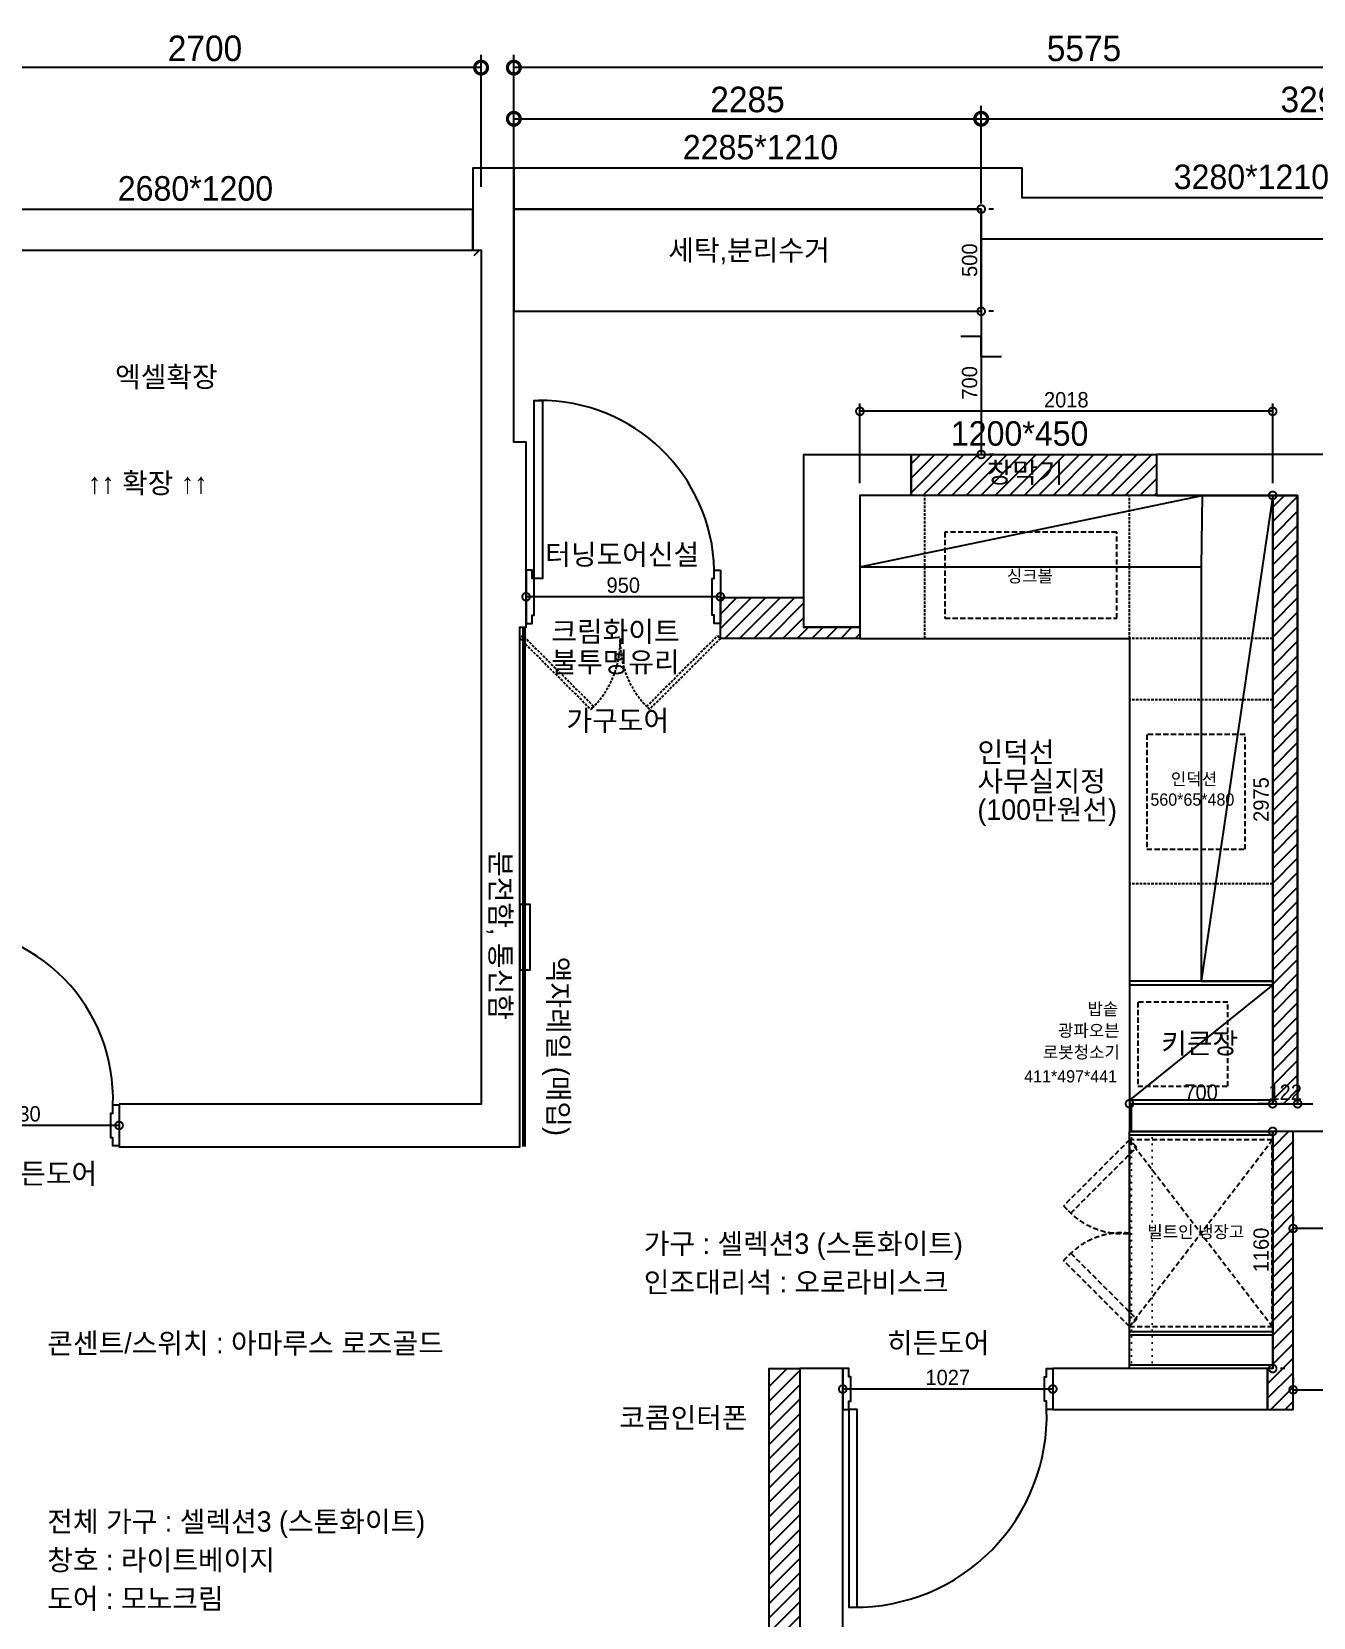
# Model space of a CAD drawing. Header units: millimetres. Extents: x 0 to 460316, y -63250 to 103204.
# Drawn here: x 118153 to 124419, y 60223 to 67976 of the extents above; entities that cross this region are included whole.
import ezdxf

# ---------------------------------------------------------------- set-up
doc = ezdxf.new("R2010")
doc.units = ezdxf.units.MM
doc.header["$LTSCALE"] = 25
for name, pattern in [('DASHED', [0.75, 0.5, -0.25]), ('DASHEDX2', [1.5, 1, -0.5]), ('DOT', [0.25, 0, -0.25]), ('HID', [2.5, 1.5, -1])]:
    doc.linetypes.add(name, pattern=pattern)
for name, color, linetype in [('0-ELC TEXT', 7, 'Continuous'), ('03-WAL NEW', 3, 'Continuous'), ('04-WIN', 4, 'Continuous'), ('06-FUR', 6, 'Continuous'), ('07-DIM WAL', 5, 'Continuous'), ('2-con', 2, 'Continuous'), ('3.기호.계단선', 30, 'Continuous'), ('CO-DO-FR', 7, 'Continuous'), ('CO-DOOR', 8, 'Continuous'), ('FUR', 8, 'DASHED'), ('설비', 140, 'Continuous')]:
    doc.layers.add(name, color=color, linetype=linetype)
doc.styles.add('스타일1', font='HY울릉도M.TTF')
doc.styles.add('코레일둥고', font='Korail_Round_Gothic_Medium.ttf')
doc.dimstyles.new('30', dxfattribs={"dimscale": 30, "dimtxt": 2.5, "dimasz": 2.5, "dimexe": 1.25, "dimexo": 2, "dimtad": 1, "dimdec": 0, "dimtxsty": '스타일1', "dimblk": 'DOTSMALL', "dimcen": 2.5, "dimclrd": 1, "dimclre": 1, "dimclrt": 7, "dimadec": 0, "dimazin": 0, "dimtfac": 1, "dimtdec": 0, "dimtix": 1, "dimtmove": 0, "dimatfit": 3, "dimldrblk": 'DOTSMALL', "dimfxl": 1.25, "dimarcsym": 0})
doc.dimstyles.new('50', dxfattribs={"dimscale": 50, "dimtxt": 2.5, "dimasz": 2.5, "dimexe": 1.25, "dimexo": 2, "dimtad": 1, "dimdec": 0, "dimtxsty": '스타일1', "dimblk": 'DOTSMALL', "dimcen": 2.5, "dimclrd": 1, "dimclre": 1, "dimclrt": 2, "dimadec": 0, "dimazin": 0, "dimtfac": 1, "dimtdec": 0, "dimtix": 1, "dimtmove": 0, "dimatfit": 3, "dimldrblk": 'DOTSMALL', "dimfxl": 1.25, "dimarcsym": 0})
pattern_1 = [(45, (94346.296, 97861.75), (-35.35534, 35.35534), [])]

# ---------------------------------------------------------------- blocks, each defined once
blk = doc.blocks.new('vudausewh')
blk.add_line((28449, -30897.6), (28449, -31952.6))
blk.add_lwpolyline([(28549, -31475.1), (28449, -31475.1), (28449, -31375.1), (28349, -31375.1)])
at = {"layer": '04-WIN'}
blk.add_lwpolyline([(26164, -30552.6), (26164, -30752.6), (28449, -30752.6), (28449, -30897.6), (30964, -30897.6), (30964, -30697.6), (28649, -30697.6), (28649, -30552.6), (26164, -30552.6)], dxfattribs=at)
for points in [[(25964, -30754.3), (23324, -30754.3), (23324, -30954.3), (25964, -30954.3)], [(28106, -31952.6), (29306, -31952.6), (29306, -32152.6), (28106, -32152.6)]]:
    blk.add_lwpolyline(points, close=True, dxfattribs=at)
at = {"layer": '2-con'}
for p, q in [((29306, -31952.6), (29306, -32152.6)), ((30174, -31952.6), (29306, -31952.6)), ((29306, -32152.6), (29996, -32152.6)), ((29996, -32152.6), (29996, -35127.6)), ((28799, -36422.6), (28799, -36622.6)), ((29849, -36422.6), (28799, -36422.6)), ((29849, -36622.6), (29849, -36422.6)), ((28799, -36622.6), (29849, -36622.6))]:
    blk.add_line(p, q, dxfattribs=at)
for points in [[(24234, -35129.3), (24234, -35337.6), (26194, -35337.6), (26194, -32797.6), (26224, -32797.6), (26224, -31892.6), (26164, -31892.6), (26164, -30552.6), (25964, -30552.6), (25964, -30954.3), (26004, -30954.3), (26004, -35129.3), (24234, -35129.3)], [(27581, -32797.6), (27581, -31952.6), (28106, -31952.6), (28106, -32152.6), (27856, -32152.6), (27856, -32797.6), (27581, -32797.6)], [(30179, -35262.6), (29184, -35262.6), (29184, -35127.6), (29996, -35127.6)], [(27562, -36422.6), (27562, -40394.6), (28177, -40394.6), (28177, -40202.6), (27772, -40202.6), (27772, -36422.6), (27562, -36422.6)]]:
    blk.add_lwpolyline(points, dxfattribs=at)
at = {"layer": '3.기호.계단선', "color": 10, "linetype": 'DOT', "ltscale": 5}
for p, q in [((29184, -35262.6), (29184, -36422.6)), ((29284, -35262.6), (29284, -36422.6))]:
    blk.add_line(p, q, dxfattribs=at)
at = {"layer": '04-WIN', "style": '코레일둥고'}
for s, p in [('2285*1210', (26990.2, -30509.9)), ('3280*1210', (29390.2, -30654.9)), ('2680*1200', (24227.7, -30711.6)), ('1200*450', (28300.8, -31909.9))]:
    blk.add_text(s, height=120, dxfattribs=at).set_placement(p)
blk = doc.blocks.new('_DotSmall')
at = {"color": 0, "linetype": 'ByBlock', "const_width": 0.5}
blk.add_lwpolyline([(-0.0625, 0, 1), (0.0625, 0, 1)], format="xyb", close=True, dxfattribs=at)
blk = doc.blocks.new('*D236')
at = {"layer": '07-DIM WAL', "color": 1, "lineweight": -2}
for p, q in [((120570.3, 65273.3), (120570.3, 65250.8)), ((121520.3, 65213.3), (120570.3, 65213.3)), ((121520.3, 65273.3), (121520.3, 65250.8))]:
    blk.add_line(p, q, dxfattribs=at)
at = {"layer": 'Defpoints', "color": 0}
for p in [(120570.3, 65213.3), (120570.3, 65213.3), (121520.3, 65213.3)]:
    blk.add_point(p, dxfattribs=at)
at = {"layer": '07-DIM WAL', "color": 1, "lineweight": -2, "xscale": 75, "yscale": 75, "zscale": 75, "rotation": 180}
blk.add_blockref('_DotSmall', (120570.3, 65213.3), dxfattribs=at)
at = {"layer": '07-DIM WAL', "color": 1, "lineweight": -2, "xscale": 75, "yscale": 75, "zscale": 75}
blk.add_blockref('_DotSmall', (121520.3, 65213.3), dxfattribs=at)
at = {"layer": '07-DIM WAL', "color": 7, "insert": (121045.3, 65269.5), "char_height": 75, "attachment_point": 5, "style": '스타일1'}
blk.add_mtext('950', dxfattribs=at)
blk = doc.blocks.new('*D240')
at = {"layer": '07-DIM WAL', "color": 1, "lineweight": -2}
for p, q in [((122118.3, 61399.2), (122118.3, 61376.7)), ((123145.3, 61339.2), (122118.3, 61339.2)), ((123145.3, 61399.2), (123145.3, 61376.7))]:
    blk.add_line(p, q, dxfattribs=at)
at = {"layer": 'Defpoints', "color": 0}
for p in [(122118.3, 61339.2), (122118.3, 61339.2), (123145.3, 61339.2)]:
    blk.add_point(p, dxfattribs=at)
at = {"layer": '07-DIM WAL', "color": 1, "lineweight": -2, "xscale": 75, "yscale": 75, "zscale": 75, "rotation": 180}
blk.add_blockref('_DotSmall', (122118.3, 61339.2), dxfattribs=at)
at = {"layer": '07-DIM WAL', "color": 1, "lineweight": -2, "xscale": 75, "yscale": 75, "zscale": 75}
blk.add_blockref('_DotSmall', (123145.3, 61339.2), dxfattribs=at)
at = {"layer": '07-DIM WAL', "color": 7, "insert": (122631.8, 61395.4), "char_height": 75, "attachment_point": 5, "style": '스타일1'}
blk.add_mtext('1027', dxfattribs=at)
blk = doc.blocks.new('*D243')
at = {"layer": '07-DIM WAL', "color": 1, "lineweight": -2}
for p, q in [((117650.3, 62688.3), (117650.3, 62665.8)), ((118580.3, 62688.3), (118580.3, 62665.8)), ((118580.3, 62628.3), (117650.3, 62628.3))]:
    blk.add_line(p, q, dxfattribs=at)
at = {"layer": 'Defpoints', "color": 0}
for p in [(117650.3, 62628.3), (117650.3, 62628.3), (118580.3, 62628.3)]:
    blk.add_point(p, dxfattribs=at)
at = {"layer": '07-DIM WAL', "color": 1, "lineweight": -2, "xscale": 75, "yscale": 75, "zscale": 75, "rotation": 180}
blk.add_blockref('_DotSmall', (117650.3, 62628.3), dxfattribs=at)
at = {"layer": '07-DIM WAL', "color": 1, "lineweight": -2, "xscale": 75, "yscale": 75, "zscale": 75}
blk.add_blockref('_DotSmall', (118580.3, 62628.3), dxfattribs=at)
at = {"layer": '07-DIM WAL', "color": 7, "insert": (118115.3, 62684.6), "char_height": 75, "attachment_point": 5, "style": '스타일1'}
blk.add_mtext('930', dxfattribs=at)
blk = doc.blocks.new('*D196')
at = {"layer": '07-DIM WAL', "color": 1, "lineweight": -2}
for p, q in [((120510.3, 67217.5), (120510.3, 67863.2)), ((126085.3, 67217.5), (126085.3, 67863.2)), ((126085.3, 67800.7), (120510.3, 67800.7))]:
    blk.add_line(p, q, dxfattribs=at)
at = {"layer": 'Defpoints', "color": 0}
for p in [(120510.3, 67800.7), (120510.3, 67117.5), (126085.3, 67117.5)]:
    blk.add_point(p, dxfattribs=at)
at = {"layer": '07-DIM WAL', "color": 1, "lineweight": -2, "xscale": 125, "yscale": 125, "zscale": 125, "rotation": 180}
blk.add_blockref('_DotSmall', (120510.3, 67800.7), dxfattribs=at)
at = {"layer": '07-DIM WAL', "color": 1, "lineweight": -2, "xscale": 125, "yscale": 125, "zscale": 125}
blk.add_blockref('_DotSmall', (126085.3, 67800.7), dxfattribs=at)
at = {"layer": '07-DIM WAL', "color": 2, "insert": (123297.8, 67894.4), "char_height": 125, "attachment_point": 5, "style": '스타일1'}
blk.add_mtext('5575', dxfattribs=at)
blk = doc.blocks.new('*D237')
at = {"layer": '07-DIM WAL', "color": 1, "lineweight": -2}
for p, q in [((120510.3, 67150.7), (120510.3, 67613.2)), ((122795.3, 67136.1), (122795.3, 67613.2)), ((120510.3, 67550.7), (122795.3, 67550.7))]:
    blk.add_line(p, q, dxfattribs=at)
at = {"layer": 'Defpoints', "color": 0}
for p in [(122795.3, 67550.7), (120510.3, 67050.7), (122795.3, 67036.1)]:
    blk.add_point(p, dxfattribs=at)
at = {"layer": '07-DIM WAL', "color": 1, "lineweight": -2, "xscale": 125, "yscale": 125, "zscale": 125, "rotation": 180}
blk.add_blockref('_DotSmall', (120510.3, 67550.7), dxfattribs=at)
at = {"layer": '07-DIM WAL', "color": 1, "lineweight": -2, "xscale": 125, "yscale": 125, "zscale": 125}
blk.add_blockref('_DotSmall', (122795.3, 67550.7), dxfattribs=at)
at = {"layer": '07-DIM WAL', "color": 2, "insert": (121652.8, 67644.4), "char_height": 125, "attachment_point": 5, "style": '스타일1'}
blk.add_mtext('2285', dxfattribs=at)
blk = doc.blocks.new('*D197')
at = {"layer": '07-DIM WAL', "color": 1, "lineweight": -2}
for p, q in [((122795.3, 67136.7), (122795.3, 67613.2)), ((126085.3, 67150.7), (126085.3, 67613.2)), ((122795.3, 67550.7), (126085.3, 67550.7))]:
    blk.add_line(p, q, dxfattribs=at)
at = {"layer": 'Defpoints', "color": 0}
for p in [(126085.3, 67550.7), (122795.3, 67036.7), (126085.3, 67050.7)]:
    blk.add_point(p, dxfattribs=at)
at = {"layer": '07-DIM WAL', "color": 1, "lineweight": -2, "xscale": 125, "yscale": 125, "zscale": 125, "rotation": 180}
blk.add_blockref('_DotSmall', (122795.3, 67550.7), dxfattribs=at)
at = {"layer": '07-DIM WAL', "color": 1, "lineweight": -2, "xscale": 125, "yscale": 125, "zscale": 125}
blk.add_blockref('_DotSmall', (126085.3, 67550.7), dxfattribs=at)
at = {"layer": '07-DIM WAL', "color": 2, "insert": (124440.3, 67644.4), "char_height": 125, "attachment_point": 5, "style": '스타일1'}
blk.add_mtext('3290', dxfattribs=at)
blk = doc.blocks.new('*D212')
at = {"layer": '07-DIM WAL', "color": 1, "lineweight": -2}
for p, q in [((117650.3, 67217.5), (117650.3, 67863.2)), ((120350.3, 67217.5), (120350.3, 67863.2)), ((120350.3, 67800.7), (117650.3, 67800.7))]:
    blk.add_line(p, q, dxfattribs=at)
at = {"layer": 'Defpoints', "color": 0}
for p in [(117650.3, 67800.7), (117650.3, 67117.5), (120350.3, 67117.5)]:
    blk.add_point(p, dxfattribs=at)
at = {"layer": '07-DIM WAL', "color": 1, "lineweight": -2, "xscale": 125, "yscale": 125, "zscale": 125, "rotation": 180}
blk.add_blockref('_DotSmall', (117650.3, 67800.7), dxfattribs=at)
at = {"layer": '07-DIM WAL', "color": 1, "lineweight": -2, "xscale": 125, "yscale": 125, "zscale": 125}
blk.add_blockref('_DotSmall', (120350.3, 67800.7), dxfattribs=at)
at = {"layer": '07-DIM WAL', "color": 2, "insert": (119000.3, 67894.4), "char_height": 125, "attachment_point": 5, "style": '스타일1'}
blk.add_mtext('2700', dxfattribs=at)
blk = doc.blocks.new('*D253')
at = {"layer": '07-DIM WAL', "color": 1, "lineweight": -2}
for p, q in [((122202.3, 65769.2), (122202.3, 66157.7)), ((124220.3, 65769.2), (124220.3, 66157.7)), ((124220.3, 66120.2), (122202.3, 66120.2))]:
    blk.add_line(p, q, dxfattribs=at)
at = {"layer": 'Defpoints', "color": 0}
for p in [(122202.3, 66120.2), (122202.3, 65709.2), (124220.3, 65709.2)]:
    blk.add_point(p, dxfattribs=at)
at = {"layer": '07-DIM WAL', "color": 1, "lineweight": -2, "xscale": 75, "yscale": 75, "zscale": 75, "rotation": 180}
blk.add_blockref('_DotSmall', (122202.3, 66120.2), dxfattribs=at)
at = {"layer": '07-DIM WAL', "color": 1, "lineweight": -2, "xscale": 75, "yscale": 75, "zscale": 75}
blk.add_blockref('_DotSmall', (124220.3, 66120.2), dxfattribs=at)
at = {"layer": '07-DIM WAL', "color": 7, "insert": (123211.3, 66176.4), "char_height": 75, "attachment_point": 5, "style": '스타일1'}
blk.add_mtext('2018', dxfattribs=at)
blk = doc.blocks.new('*D254')
at = {"layer": '07-DIM WAL', "color": 1, "lineweight": -2}
for p, q in [((122795.3, 67109.2), (122795.3, 66609.2)), ((122855.3, 67109.2), (122832.8, 67109.2)), ((122855.3, 66609.2), (122832.8, 66609.2))]:
    blk.add_line(p, q, dxfattribs=at)
at = {"layer": 'Defpoints', "color": 0}
for p in [(122795.3, 67109.2), (122795.3, 66609.2), (122795.3, 66609.2)]:
    blk.add_point(p, dxfattribs=at)
at = {"layer": '07-DIM WAL', "color": 1, "lineweight": -2, "xscale": 75, "yscale": 75, "zscale": 75}
for p, rotation in [((122795.3, 67109.2), 90), ((122795.3, 66609.2), 270)]:
    blk.add_blockref('_DotSmall', p, dxfattribs=dict(at, rotation=rotation))
at = {"layer": '07-DIM WAL', "color": 7, "insert": (122739, 66859.2), "char_height": 75, "attachment_point": 5, "rotation": 90, "style": '스타일1'}
blk.add_mtext('500', dxfattribs=at)
blk = doc.blocks.new('*D217')
at = {"layer": '07-DIM WAL', "color": 1, "lineweight": -2}
for p, q in [((122795.3, 66609.2), (122795.3, 65909.2)), ((122855.3, 66609.2), (122832.8, 66609.2)), ((122855.3, 65909.2), (122832.8, 65909.2))]:
    blk.add_line(p, q, dxfattribs=at)
at = {"layer": 'Defpoints', "color": 0}
for p in [(122795.3, 66609.2), (122795.3, 65909.2), (122795.3, 65909.2)]:
    blk.add_point(p, dxfattribs=at)
at = {"layer": '07-DIM WAL', "color": 1, "lineweight": -2, "xscale": 75, "yscale": 75, "zscale": 75}
for p, rotation in [((122795.3, 66609.2), 90), ((122795.3, 65909.2), 270)]:
    blk.add_blockref('_DotSmall', p, dxfattribs=dict(at, rotation=rotation))
at = {"layer": '07-DIM WAL', "color": 7, "insert": (122739, 66259.2), "char_height": 75, "attachment_point": 5, "rotation": 90, "style": '스타일1'}
blk.add_mtext('700', dxfattribs=at)
blk = doc.blocks.new('*D226')
at = {"layer": '07-DIM WAL', "color": 1, "lineweight": -2}
for p, q in [((124220.3, 65709.2), (124220.3, 62734.2)), ((124280.3, 65709.2), (124257.8, 65709.2)), ((124280.3, 62734.2), (124257.8, 62734.2))]:
    blk.add_line(p, q, dxfattribs=at)
at = {"layer": 'Defpoints', "color": 0}
for p in [(124220.3, 65709.2), (124220.3, 62734.2), (124220.3, 62734.2)]:
    blk.add_point(p, dxfattribs=at)
at = {"layer": '07-DIM WAL', "color": 1, "lineweight": -2, "xscale": 75, "yscale": 75, "zscale": 75}
for p, rotation in [((124220.3, 65709.2), 90), ((124220.3, 62734.2), 270)]:
    blk.add_blockref('_DotSmall', p, dxfattribs=dict(at, rotation=rotation))
at = {"layer": '07-DIM WAL', "color": 7, "insert": (124164, 64221.7), "char_height": 75, "attachment_point": 5, "rotation": 90, "style": '스타일1'}
blk.add_mtext('2975', dxfattribs=at)
blk = doc.blocks.new('*D274')
at = {"layer": '07-DIM WAL', "color": 1, "lineweight": -2}
for p, q in [((124220.3, 61439.2), (124220.3, 62599.2)), ((124280.3, 62599.2), (124257.8, 62599.2)), ((124280.3, 61439.2), (124257.8, 61439.2))]:
    blk.add_line(p, q, dxfattribs=at)
at = {"layer": 'Defpoints', "color": 0}
for p in [(124220.3, 62599.2), (124220.3, 62599.2), (124220.3, 61439.2)]:
    blk.add_point(p, dxfattribs=at)
at = {"layer": '07-DIM WAL', "color": 1, "lineweight": -2, "xscale": 75, "yscale": 75, "zscale": 75}
for p, rotation in [((124220.3, 62599.2), 90), ((124220.3, 61439.2), 270)]:
    blk.add_blockref('_DotSmall', p, dxfattribs=dict(at, rotation=rotation))
at = {"layer": '07-DIM WAL', "color": 7, "insert": (124164, 62019.2), "char_height": 75, "attachment_point": 5, "rotation": 90, "style": '스타일1'}
blk.add_mtext('1160', dxfattribs=at)
blk = doc.blocks.new('*D227')
at = {"layer": '07-DIM WAL', "color": 1, "lineweight": -2}
for p, q in [((124320.3, 61395.4), (124320.3, 61372.9)), ((124320.3, 61335.4), (125360.3, 61335.4)), ((125360.3, 61395.4), (125360.3, 61372.9))]:
    blk.add_line(p, q, dxfattribs=at)
at = {"layer": 'Defpoints', "color": 0}
for p in [(124320.3, 61335.4), (125360.3, 61335.4), (125360.3, 61335.4)]:
    blk.add_point(p, dxfattribs=at)
at = {"layer": '07-DIM WAL', "color": 1, "lineweight": -2, "xscale": 75, "yscale": 75, "zscale": 75, "rotation": 180}
blk.add_blockref('_DotSmall', (124320.3, 61335.4), dxfattribs=at)
at = {"layer": '07-DIM WAL', "color": 1, "lineweight": -2, "xscale": 75, "yscale": 75, "zscale": 75}
blk.add_blockref('_DotSmall', (125360.3, 61335.4), dxfattribs=at)
at = {"layer": '07-DIM WAL', "color": 7, "insert": (124840.3, 61391.6), "char_height": 75, "attachment_point": 5, "style": '스타일1'}
blk.add_mtext('1040', dxfattribs=at)
blk = doc.blocks.new('*D275')
at = {"layer": '07-DIM WAL', "color": 1, "lineweight": -2}
for p, q in [((124320.3, 62184.1), (124320.3, 62161.6)), ((125460.3, 62184.1), (125460.3, 62161.6)), ((125460.3, 62124.1), (124320.3, 62124.1))]:
    blk.add_line(p, q, dxfattribs=at)
at = {"layer": 'Defpoints', "color": 0}
for p in [(124320.3, 62124.1), (124320.3, 62124.1), (125460.3, 62124.1)]:
    blk.add_point(p, dxfattribs=at)
at = {"layer": '07-DIM WAL', "color": 1, "lineweight": -2, "xscale": 75, "yscale": 75, "zscale": 75, "rotation": 180}
blk.add_blockref('_DotSmall', (124320.3, 62124.1), dxfattribs=at)
at = {"layer": '07-DIM WAL', "color": 1, "lineweight": -2, "xscale": 75, "yscale": 75, "zscale": 75}
blk.add_blockref('_DotSmall', (125460.3, 62124.1), dxfattribs=at)
at = {"layer": '07-DIM WAL', "color": 7, "insert": (124890.3, 62180.4), "char_height": 75, "attachment_point": 5, "style": '스타일1'}
blk.add_mtext('1140', dxfattribs=at)
blk = doc.blocks.new('*D228')
at = {"layer": '07-DIM WAL', "color": 1, "lineweight": -2}
for p, q in [((123520.3, 62794.2), (123520.3, 62771.7)), ((123520.3, 62734.2), (124220.3, 62734.2)), ((124220.3, 62794.2), (124220.3, 62771.7))]:
    blk.add_line(p, q, dxfattribs=at)
at = {"layer": 'Defpoints', "color": 0}
for p in [(123520.3, 62734.2), (124220.3, 62734.2), (124220.3, 62734.2)]:
    blk.add_point(p, dxfattribs=at)
at = {"layer": '07-DIM WAL', "color": 1, "lineweight": -2, "xscale": 75, "yscale": 75, "zscale": 75, "rotation": 180}
blk.add_blockref('_DotSmall', (123520.3, 62734.2), dxfattribs=at)
at = {"layer": '07-DIM WAL', "color": 1, "lineweight": -2, "xscale": 75, "yscale": 75, "zscale": 75}
blk.add_blockref('_DotSmall', (124220.3, 62734.2), dxfattribs=at)
at = {"layer": '07-DIM WAL', "color": 7, "insert": (123870.3, 62790.4), "char_height": 75, "attachment_point": 5, "style": '스타일1'}
blk.add_mtext('700', dxfattribs=at)
blk = doc.blocks.new('*D229')
at = {"layer": '07-DIM WAL', "color": 1, "lineweight": -2}
for p, q in [((124220.3, 62734.2), (124145.3, 62734.2)), ((124220.3, 62794.2), (124220.3, 62771.7)), ((124220.3, 62734.2), (124342.3, 62734.2)), ((124342.3, 62794.2), (124342.3, 62771.7)), ((124342.3, 62734.2), (124417.3, 62734.2))]:
    blk.add_line(p, q, dxfattribs=at)
at = {"layer": 'Defpoints', "color": 0}
for p in [(124220.3, 62734.2), (124342.3, 62734.2), (124342.3, 62734.2)]:
    blk.add_point(p, dxfattribs=at)
at = {"layer": '07-DIM WAL', "color": 1, "lineweight": -2, "xscale": 75, "yscale": 75, "zscale": 75}
blk.add_blockref('_DotSmall', (124220.3, 62734.2), dxfattribs=at)
at = {"layer": '07-DIM WAL', "color": 1, "lineweight": -2, "xscale": 75, "yscale": 75, "zscale": 75, "rotation": 180}
blk.add_blockref('_DotSmall', (124342.3, 62734.2), dxfattribs=at)
at = {"layer": '07-DIM WAL', "color": 7, "insert": (124281.3, 62790.4), "char_height": 75, "attachment_point": 5, "style": '스타일1'}
blk.add_mtext('122', dxfattribs=at)

msp = doc.modelspace()

# ---------------------------------------------------------------- hatches: boundary and pattern name
at = {"layer": '03-WAL NEW'}
h = msp.add_hatch(dxfattribs=at)
h.set_pattern_fill('_USER', color=256, scale=50, angle=45, pattern_type=0)
h.set_pattern_definition([(45, (119013.884, 66781.575), (-35.3553, 35.3553), [])])
h.paths.add_polyline_path([(117670.28, 66907.49), (117105.28, 66907.49), (117105.28, 66882.49), (117670.28, 66882.49)])
h.paths.add_polyline_path([(120350.28, 66907.49), (120310.28, 66907.49), (120310.28, 66882.49), (120350.28, 66882.49)])
h = msp.add_hatch(dxfattribs=at)
h.set_pattern_fill('_USER', color=256, scale=50, angle=45, pattern_type=0)
h.set_pattern_definition(pattern_1)
h.paths.add_polyline_path([(123652.28, 65909.19), (122452.28, 65909.19), (122452.28, 65709.19), (123652.28, 65709.19)])
h = msp.add_hatch(dxfattribs=at)
h.set_pattern_fill('_USER', color=256, scale=50, angle=45, pattern_type=0)
h.set_pattern_definition(pattern_1)
h.paths.add_polyline_path([(124220.28, 62734.19), (124342.28, 62734.19), (124342.28, 65709.19), (124220.28, 65709.19)])
h = msp.add_hatch(dxfattribs=at)
h.set_pattern_fill('_USER', color=256, scale=50, angle=45, pattern_type=0)
h.set_pattern_definition([(45, (94220.453, 97861.75), (-35.35534, 35.35534), [])])
h.paths.add_polyline_path([(122202.28, 65009.19), (121520.28, 65009.19), (121520.28, 65209.19), (121927.28, 65209.19), (121927.28, 65064.19), (122202.28, 65064.19)])
h = msp.add_hatch(dxfattribs=at)
h.set_pattern_fill('_USER', color=256, scale=50, angle=45, pattern_type=0)
h.set_pattern_definition([(45, (94224.296, 97861.75), (-35.35534, 35.35534), [])])
h.paths.add_polyline_path([(124220.28, 62599.19), (124220.28, 61439.19), (124195.28, 61439.19), (124195.28, 61239.19), (124320.28, 61239.19), (124320.28, 62599.19)])
h = msp.add_hatch(dxfattribs=at)
h.set_pattern_fill('_USER', color=256, scale=50, angle=45, pattern_type=0)
h.set_pattern_definition(pattern_1)
edge = h.paths.add_edge_path()
edge.add_line((121908.28, 61439.19), (121858.28, 61439.19))
edge.add_arc((121858.28, 61339.19), 100, 90, 180)
edge.add_line((121758.28, 61339.19), (121758.28, 59953.19))
edge.add_line((121758.28, 59953.19), (121908.28, 59953.19))
edge.add_line((121908.28, 59953.19), (121908.28, 61439.19))
h.paths.add_polyline_path([(121908.28, 58953.19), (121758.28, 58953.19), (121758.28, 57287.19), (121858.28, 57287.19), (122198.28, 57287.19), (122198.28, 57467.19), (121908.28, 57467.19)])

# ---------------------------------------------------------------- linework, layer by layer
msp.add_lwpolyline([(124220.28, 62734.19), (124342.28, 62734.19), (124342.28, 65709.19), (124220.28, 65709.19)], close=True, dxfattribs=at)
for points in [[(122202.28, 65009.19), (121520.28, 65009.19), (121520.28, 65209.19), (121927.28, 65209.19), (121927.28, 65064.19), (122202.28, 65064.19), (122202.28, 65009.19)], [(124220.28, 62599.19), (124220.28, 61439.19), (124195.28, 61439.19), (124195.28, 61239.19), (124320.28, 61239.19), (124320.28, 62599.19), (124220.28, 62599.19)], [(122198.28, 57467.19), (122198.28, 57287.19), (121758.28, 57287.19), (121758.28, 61439.19), (121908.28, 61439.19), (121908.28, 57467.19), (122198.28, 57467.19)]]:
    msp.add_lwpolyline(points, dxfattribs=at)
at = {"layer": '06-FUR'}
msp.add_line((124220.28, 63316.19), (123520.28, 62752.19), dxfattribs=at)
at = {"layer": '06-FUR', "color": 7, "linetype": 'DASHEDX2'}
for p, q in [((123520.28, 61645.19), (124218.28, 62557.19)), ((123520.28, 62557.19), (124218.28, 61645.19))]:
    msp.add_line(p, q, dxfattribs=at)
at = {"layer": '06-FUR'}
for points in [[(122795.28, 67109.19), (120510.28, 67109.19), (120510.28, 66609.19), (122795.28, 66609.19)], [(123530.28, 62734.19), (123520.28, 62734.19), (123520.28, 62599.19), (123530.28, 62599.19)], [(123520.28, 62599.19), (124220.28, 62599.19), (124220.28, 61439.19), (123520.28, 61439.19)]]:
    msp.add_lwpolyline(points, close=True, dxfattribs=at)
for points in [[(124220.28, 65709.19), (122202.28, 65709.19), (122202.28, 65359.19), (123870.28, 65359.19), (123870.28, 63334.19), (124220.28, 63334.19), (124220.28, 65709.19), (123870.28, 63334.19)], [(122202.28, 65359.19), (123875.28, 65709.19), (123870.28, 65361.92)], [(122202.28, 65709.19), (122202.28, 65009.19), (123520.28, 65009.19), (123520.28, 62734.19), (124220.28, 62734.19), (124220.28, 65709.19), (122202.28, 65709.19)], [(124220.28, 63334.19), (123520.28, 63334.19), (123520.28, 63316.19), (124220.28, 63316.19), (124220.28, 63334.19)], [(124220.28, 62752.19), (123520.28, 62752.19), (123520.28, 62734.19), (124220.28, 62734.19), (124220.28, 62752.19)], [(124220.28, 62581.19), (123520.28, 62581.19), (123520.28, 62599.19), (124220.28, 62599.19), (124220.28, 62581.19)], [(124220.28, 61603.19), (123520.28, 61603.19), (123520.28, 61621.19), (124220.28, 61621.19), (124220.28, 61603.19)], [(124220.28, 61439.19), (123520.28, 61439.19), (123520.28, 61457.19), (124220.28, 61457.19), (124220.28, 61439.19)]]:
    msp.add_lwpolyline(points, dxfattribs=at)
at = {"layer": '06-FUR', "color": 7, "linetype": 'DASHEDX2'}
for points in [[(123457.78, 65528.73), (122617.78, 65528.73), (122617.78, 65108.73), (123457.78, 65108.73)], [(124085.28, 63979.19), (124085.28, 64539.19), (123605.28, 64539.19), (123605.28, 63979.19)], [(123560.69, 63230.69), (123560.69, 62819.69), (124001.69, 62819.69), (124001.69, 63230.69)], [(124218.28, 61645.19), (124218.28, 62557.19), (123520.28, 62557.19), (123520.28, 61645.19)]]:
    msp.add_lwpolyline(points, close=True, dxfattribs=at)
for points in [[(123520.28, 62557.19), (123197.84, 62234.75), (123233.19, 62199.39), (123555.64, 62521.83), (123520.28, 62557.19)], [(123520.28, 61645.19), (123197.84, 61967.63), (123233.19, 62002.99), (123555.64, 61680.54), (123520.28, 61645.19)]]:
    msp.add_lwpolyline(points, dxfattribs=at)
for centre, start, end in [((123483.42, 62462.17), 223.598521, 275.82972), ((123483.42, 61740.21), 84.17028, 136.401479)]:
    msp.add_arc(centre, 362.86, start, end, dxfattribs=at)
at = {"layer": '3.기호.계단선', "color": 140, "linetype": 'HID', "const_width": 20}
msp.add_lwpolyline([(120560.28, 65064.19), (120560.28, 62524.19)], dxfattribs=at)
at = {"layer": '3.기호.계단선'}
msp.add_lwpolyline([(120540.28, 63389.19), (120590.28, 63389.19), (120590.28, 63709.19), (120540.28, 63709.19)], close=True, dxfattribs=at)
at = {"layer": 'CO-DO-FR'}
for points in [[(120570.28, 65343.29), (120570.28, 65083.29), (120600.28, 65083.29), (120600.28, 65123.29), (120610.28, 65123.29), (120610.28, 65303.29), (120600.28, 65303.29), (120600.28, 65343.29), (120570.28, 65343.29)], [(121520.28, 65343.29), (121520.28, 65083.29), (121490.28, 65083.29), (121490.28, 65123.29), (121480.28, 65123.29), (121480.28, 65303.29), (121490.28, 65303.29), (121490.28, 65343.29), (121520.28, 65343.29)], [(118580.28, 62728.34), (118580.28, 62528.34), (118550.28, 62528.34), (118550.28, 62568.34), (118540.28, 62568.34), (118540.28, 62688.34), (118550.28, 62688.34), (118550.28, 62728.34), (118580.28, 62728.34)], [(122118.28, 61439.19), (122118.28, 61239.19), (122148.28, 61239.19), (122148.28, 61279.19), (122158.28, 61279.19), (122158.28, 61399.19), (122148.28, 61399.19), (122148.28, 61439.19), (122118.28, 61439.19)], [(123145.28, 61439.19), (123145.28, 61239.19), (123115.28, 61239.19), (123115.28, 61279.19), (123105.28, 61279.19), (123105.28, 61399.19), (123115.28, 61399.19), (123115.28, 61439.19), (123145.28, 61439.19)]]:
    msp.add_lwpolyline(points, close=True, dxfattribs=at)
at = {"layer": 'CO-DOOR'}
for points in [[(120650.28, 66173.29), (120650.28, 65303.29), (120610.28, 65303.29), (120610.28, 66173.29)], [(122188.28, 60272.19), (122188.28, 61239.19), (122148.28, 61239.19), (122148.28, 60272.19)]]:
    msp.add_lwpolyline(points, close=True, dxfattribs=at)
for centre, radius, start, end in [((120640.28, 65323.11), 850.24, 1.360062, 90.673894), ((117710.28, 62757.88), 840.52, 357.985913, 90.681687), ((122178.28, 61209.6), 937.47, 269.388812, 1.808548)]:
    msp.add_arc(centre, radius, start, end, dxfattribs=at)
at = {"layer": 'FUR'}
for p, q in [((122520.28, 65009.19), (122520.28, 65709.19)), ((123520.28, 65009.19), (123520.28, 65709.19)), ((124220.28, 65009.19), (123520.28, 65009.19)), ((124220.28, 64709.19), (123520.28, 64709.19)), ((124220.28, 63809.19), (123520.28, 63809.19))]:
    msp.add_line(p, q, dxfattribs=at)
for points in [[(120540.28, 65009.19), (120886.76, 64662.71), (120900.9, 64676.85), (120554.42, 65023.33), (120540.28, 65009.19)], [(121520.28, 65009.19), (121173.8, 64662.71), (121159.66, 64676.85), (121506.14, 65023.33), (121520.28, 65009.19)]]:
    msp.add_lwpolyline(points, dxfattribs=at)
for centre, start, end in [((120576, 64994.68), 314.369686, 1.829105), ((121484.56, 64994.68), 178.170895, 225.630314)]:
    msp.add_arc(centre, 454.51, start, end, dxfattribs=at)

# ---------------------------------------------------------------- block references
msp.add_blockref('vudausewh', (94346.3, 97861.75))

# ---------------------------------------------------------------- texts
at = {"layer": '0-ELC TEXT', "style": '코레일둥고'}
for s, height, p in [('세탁,분리수거', 100, (121265.35, 66858.05)), ('창막기', 100, (122822.25, 65771.24)), ('터닝도어신설', 100, (120663.99, 65369.97)), ('싱크볼', 60, (122920.62, 65284.15)), ('인덕션', 60, (123722.2, 64292.43)), ('560*65*480', 60, (123622.38, 64191.69)), ('밥솥', 60, (123315, 63168.06)), ('광파오븐', 60, (123170.64, 63062.38)), ('키큰장', 100, (123675.16, 62980.06)), ('로봇청소기', 60, (123096.75, 62956.32)), ('411*497*441', 60, (123005.42, 62838.33)), ('빌트인 냉장고', 60, (123607.27, 62077.95))]:
    msp.add_text(s, height=height, dxfattribs=at).set_placement(p)
at = {"layer": '3.기호.계단선', "style": '코레일둥고'}
for s, p in [('엑셀확장', (118560.71, 66239.16)), ('↑↑ 확장 ↑↑', (118428.08, 65719.57))]:
    msp.add_text(s, height=100, dxfattribs=at).set_placement(p)
msp.add_text('분전함, 통신함', height=100, rotation=270, dxfattribs=at).set_placement((120395.24, 63970.03))
at = {"layer": '3.기호.계단선', "color": 140, "linetype": 'HID', "style": '코레일둥고'}
msp.add_text('액자레일 (매입)', height=100, rotation=270, dxfattribs=at).set_placement((120678.53, 63453.37))
at = {"layer": '설비', "color": 140, "style": '코레일둥고'}
for s, p in [('크림화이트', (120693.64, 64993.75)), ('불투명유리', (120693.64, 64844.12)), ('가구도어', (120767.53, 64557.77)), ('인덕선', (122776.93, 64403.63)), ('사무실지정', (122776.93, 64261.59)), ('(100만원선)', (122776.93, 64122.58)), ('히든도어', (117971.18, 62342.76)), ('가구 : 셀렉션3 (스톤화이트)', (121145.51, 62000.05)), ('인조대리석 : 오로라비스크', (121145.51, 61811.42)), ('콘센트/스위치 : 아마루스 로즈골드', (118229.35, 61513.36)), ('히든도어', (122334.39, 61514.7)), ('코콤인터폰', (121025.8, 61148.88)), ('전체 가구 : 셀렉션3 (스톤화이트)', (118229.35, 60641.41)), ('창호 : 라이트베이지', (118229.35, 60452.78)), ('도어 : 모노크림', (118229.35, 60264.15))]:
    msp.add_text(s, height=100, dxfattribs=at).set_placement(p)

# ---------------------------------------------------------------- dimensions: what is measured, and where the dimension line sits
at = {"layer": '07-DIM WAL'}
for base, p1, p2, dimstyle, picture, middle in [((117650.28, 67800.69), (120350.28, 67117.49), (117650.28, 67117.49), '50', '*D212', (119000.28, 67894.44)), ((120510.28, 67800.69), (126085.28, 67117.49), (120510.28, 67117.49), '50', '*D196', (123297.78, 67894.44)), ((122795.28, 67550.69), (120510.28, 67050.69), (122795.28, 67036.06), '50', '*D237', (121652.78, 67644.44)), ((126085.28, 67550.69), (122795.28, 67036.69), (126085.28, 67050.69), '50', '*D197', (124440.28, 67644.44)), ((122202.28, 66120.18), (124220.28, 65709.19), (122202.28, 65709.19), '30', '*D253', (123211.28, 66176.43)), ((124220.28, 62734.19), (123520.28, 62734.19), (124220.28, 62734.19), '30', '*D228', (123870.28, 62790.44)), ((124342.28, 62734.19), (124220.28, 62734.19), (124342.28, 62734.19), '30', '*D229', (124281.28, 62790.44)), ((117650.28, 62628.34), (118580.28, 62628.34), (117650.28, 62628.34), '30', '*D243', (118115.28, 62684.59)), ((124320.28, 62124.13), (125460.28, 62124.13), (124320.28, 62124.13), '30', '*D275', (124890.28, 62180.38)), ((122118.28, 61339.19), (123145.28, 61339.19), (122118.28, 61339.19), '30', '*D240', (122631.78, 61395.44)), ((125360.28, 61335.35), (124320.28, 61335.35), (125360.28, 61335.35), '30', '*D227', (124840.28, 61391.6))]:
    dim = msp.add_linear_dim(base=base, p1=p1, p2=p2, dimstyle=dimstyle, dxfattribs=at)
    dim.commit()
    dim.dimension.update_dxf_attribs({"geometry": picture, "text_midpoint": middle})
for base, p1, p2, angle, picture, middle in [((122795.28, 66609.19), (122795.28, 67109.19), (122795.28, 66609.19), 90, '*D254', (122739.03, 66859.19)), ((122795.28, 65909.19), (122795.28, 66609.19), (122795.28, 65909.19), 90, '*D217', (122739.03, 66259.19)), ((124220.28, 62734.19), (124220.28, 65709.19), (124220.28, 62734.19), 90, '*D226', (124164.03, 64221.69)), ((120570.28, 65213.29), (121520.28, 65213.29), (120570.28, 65213.29), 180, '*D236', (121045.28, 65269.54)), ((124220.28, 62599.19), (124220.28, 61439.19), (124220.28, 62599.19), 90, '*D274', (124164.03, 62019.19))]:
    dim = msp.add_linear_dim(base=base, p1=p1, p2=p2, angle=angle, dimstyle='30', dxfattribs=at)
    dim.commit()
    dim.dimension.update_dxf_attribs({"geometry": picture, "text_midpoint": middle})

doc.saveas('drawing.dxf')
